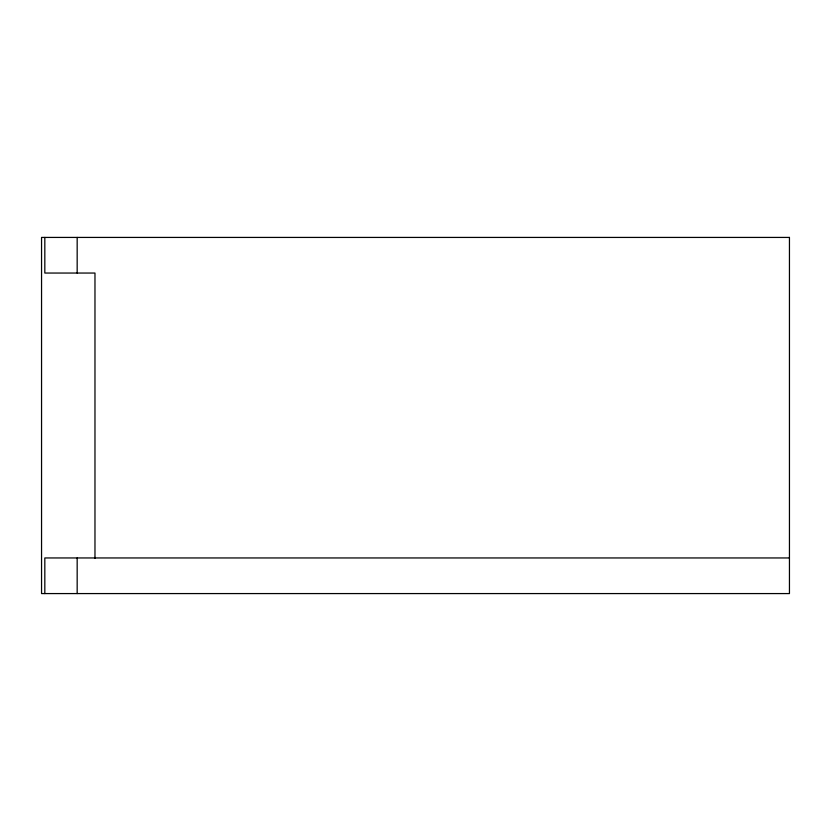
<?xml version="1.0" encoding="UTF-8"?>
<svg xmlns="http://www.w3.org/2000/svg" width="831" height="831" viewBox="0 0 831 831"><rect width="100%" height="100%" fill="white"/><g stroke="black" fill="none" stroke-linecap="round" stroke-linejoin="round"><path stroke-width="1.25" d="M94.973 557.383L94.973 557.954L94.973 273.046L44.822 273.046L44.822 237.427M789.45 557.954L44.822 557.954L44.822 593.573M77.169 237.427L77.169 273.046M77.169 557.954L77.169 593.573M789.45 237.427L41.55 237.427L41.55 593.573L789.45 593.573L789.45 237.427"/></g></svg>
